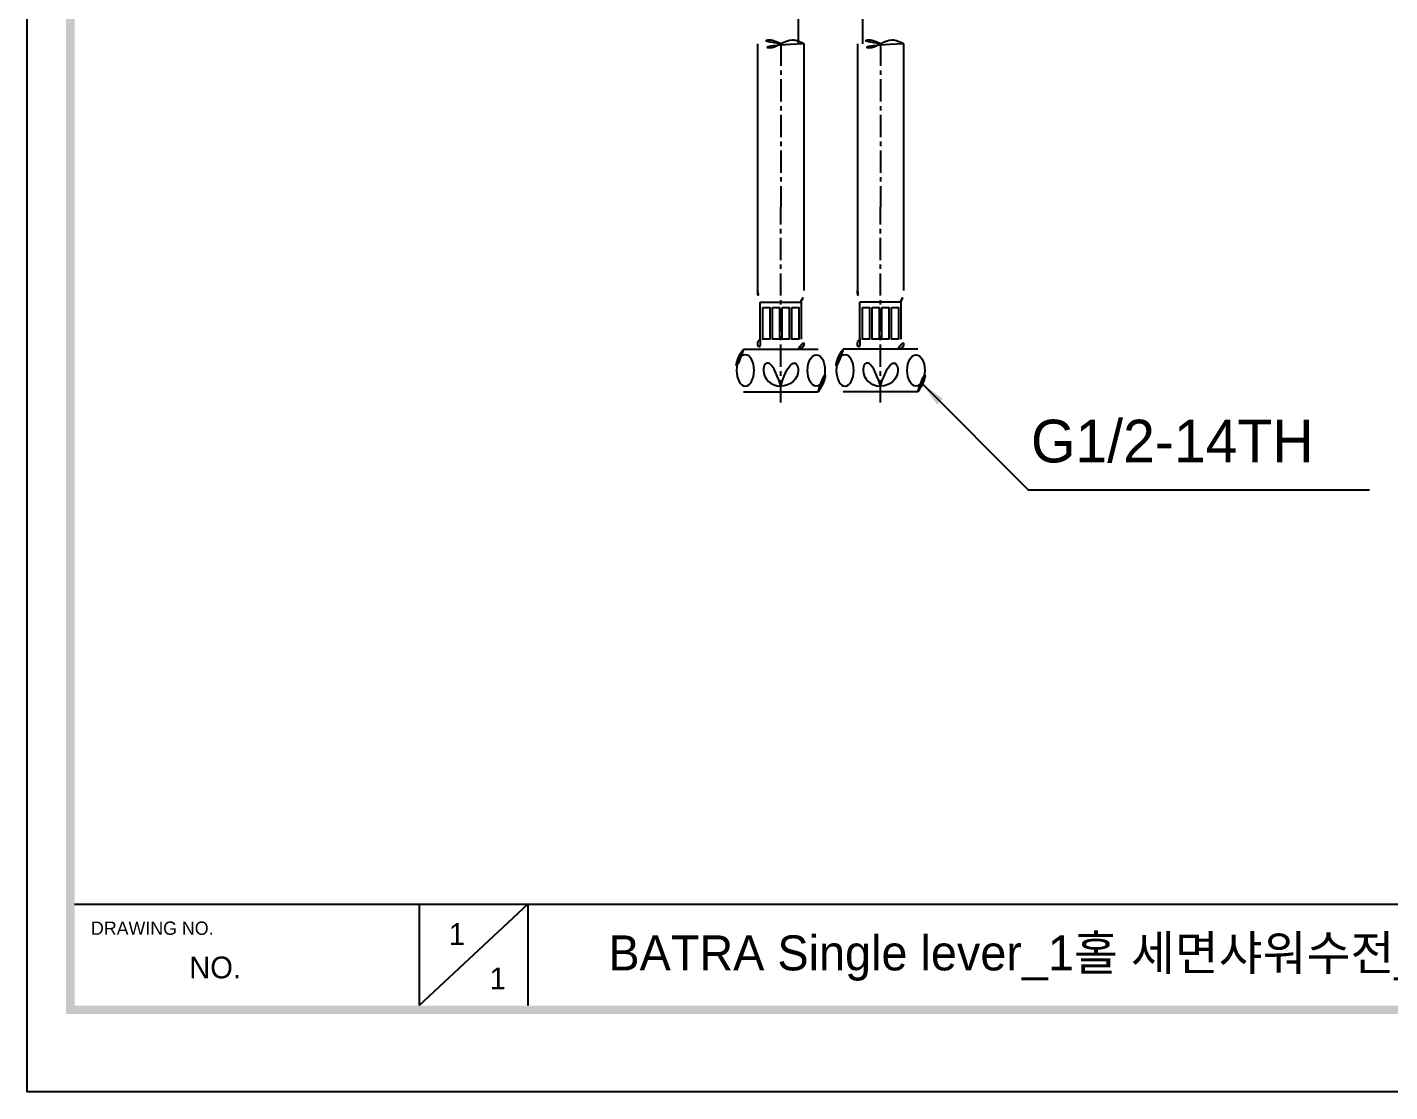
# Model space of a CAD drawing. Extents: x 16296660632 to 16296672714, y -37409619871 to -37409617455.
# Drawn here: x 16296671793.8 to 16296672176.4, y -37409618103.6 to -37409617804.5 of the extents above; entities that cross this region are included whole.
import ezdxf

# ---------------------------------------------------------------- set-up
doc = ezdxf.new("R2010")
doc.units = 0
doc.header["$LTSCALE"] = 10
doc.header["$MEASUREMENT"] = 0
doc.linetypes.add('CENTER', pattern=[2, 1.25, -0.25, 0.25, -0.25])
doc.linetypes.add('HIDDEN2', pattern=[4.762499999999999, 3.175, -1.5875])
doc.layers.get('0').update_dxf_attribs({"linetype": 'CONTINUOUS'})
for name, color, linetype in [('1', 7, 'CONTINUOUS'), ('BODY', 7, 'CONTINUOUS'), ('center', 2, 'HIDDEN2')]:
    doc.layers.add(name, color=color, linetype=linetype)
doc.styles.add('Daelim Dimension', font='')
doc.styles.get("Standard").update_dxf_attribs({"font": 'SYMBOL'})
doc.styles.get('Daelim Dimension').set_extended_font_data('나눔고딕')
doc.dimstyles.get("Standard").update_dxf_attribs({"dimtxt": 1, "dimasz": 0.18, "dimexe": 0.18, "dimexo": 0.0625, "dimgap": 0.5, "dimtad": 1, "dimzin": 0, "dimdsep": 46, "dimtxsty": 'Standard', "dimcen": 0.09, "dimadec": 0, "dimazin": 0, "dimtfac": 1, "dimtofl": 0, "dimtmove": 2, "dimatfit": 3, "dimfxl": 1, "dimtolj": 1, "dimtzin": 0, "dimarcsym": 0})

msp = doc.modelspace()

# ---------------------------------------------------------------- hatches: boundary and pattern name
h = msp.add_hatch()
h.set_pattern_fill('AR-HBONE', scale=0.03, style=0)
h.set_pattern_definition([(135, (16296674328.79882, -37409617793.1281), (-4.263256414560601e-16, 4.310522938113194), [9.144, -3.048]), (45.00000000000001, (16296674326.64356, -37409617790.97284), (-4.263256414560601e-16, 4.310522938113194), [9.144, -3.048])])
edge = h.paths.add_edge_path()
edge.add_spline(control_points=[(16296672005.37771, -37409617809.096), (16296672004.29438, -37409617809.65314), (16296672002.12771, -37409617810.76743), (16296671999.96104, -37409617809.65314), (16296671998.87771, -37409617809.096)], knot_values=[6.871428571424753, 6.871428571424753, 6.871428571424753, 6.871428571424753, 10.3071428571429, 13.7428571428572, 13.7428571428572, 13.7428571428572, 13.7428571428572], degree=3, periodic=0)
edge.add_line((16296671998.87771, -37409617809.096), (16296671998.87771, -37409617878.38881))
edge.add_arc((16296672005.37771, -37409617878.38881), 6.499999999999539, 179.9999999999849, 210.9415455853319)
edge.add_line((16296671999.80271, -37409617881.73087), (16296672005.37771, -37409617881.73087))
edge.add_line((16296672005.37771, -37409617881.73087), (16296672005.37771, -37409617854.9194))
edge.add_line((16296672005.37771, -37409617854.9194), (16296672005.37771, -37409617809.096))
edge = h.paths.add_edge_path()
edge.add_spline(control_points=[(16296672011.87771, -37409617809.096), (16296672010.79438, -37409617808.53886), (16296672008.62771, -37409617807.42457), (16296672006.46104, -37409617808.53886), (16296672005.37771, -37409617809.096)], knot_values=[0, 0, 0, 0, 3.435714285714299, 6.871428571424753, 6.871428571424753, 6.871428571424753, 6.871428571424753], degree=3, periodic=0)
edge.add_line((16296672005.37771, -37409617809.096), (16296672005.37771, -37409617854.9194))
edge.add_line((16296672005.37771, -37409617854.9194), (16296672005.37771, -37409617881.73087))
edge.add_line((16296672005.37771, -37409617881.73087), (16296672010.95271, -37409617881.73087))
edge.add_arc((16296672005.37771, -37409617878.38881), 6.499999999999535, 329.058454414668, 360.000000000014)
edge.add_line((16296672011.87771, -37409617878.38881), (16296672011.87771, -37409617809.096))
at = {"layer": '1'}
h = msp.add_hatch(dxfattribs=at)
h.set_pattern_fill('AR-HBONE', scale=0.6, angle=-3.180554681463517e-14, style=0)
h.set_pattern_definition([(44.99999999999995, (16296663114.04361, -37409617775.14119), (2.220446049250313e-15, 3.394112549695428), [7.199999999999999, -2.4]), (134.9999999999999, (16296663115.74066, -37409617773.44414), (2.220446049250313e-15, 3.394112549695428), [7.199999999999999, -2.4])])
edge = h.paths.add_edge_path()
edge.add_spline(control_points=[(16296672039.87771, -37409617809.096), (16296672038.79438, -37409617808.53886), (16296672036.62771, -37409617807.42457), (16296672034.46104, -37409617808.53886), (16296672033.37771, -37409617809.096)], knot_values=[0, 0, 0, 0, 3.435714285714299, 6.871428571424753, 6.871428571424753, 6.871428571424753, 6.871428571424753], degree=3, periodic=0)
edge.add_line((16296672033.37771, -37409617809.096), (16296672033.37771, -37409617854.9194))
edge.add_line((16296672033.37771, -37409617854.9194), (16296672033.37771, -37409617881.73087))
edge.add_line((16296672033.37771, -37409617881.73087), (16296672038.95271, -37409617881.73087))
edge.add_arc((16296672033.37771, -37409617878.38881), 6.499999999999543, 329.058454414668, 360.000000000015)
edge.add_line((16296672039.87771, -37409617878.38881), (16296672039.87771, -37409617809.096))
edge = h.paths.add_edge_path()
edge.add_arc((16296672033.37771, -37409617878.38881), 6.499999999999529, 179.9999999999859, 210.9415455853319)
edge.add_line((16296672027.80271, -37409617881.73087), (16296672033.37771, -37409617881.73087))
edge.add_line((16296672033.37771, -37409617881.73087), (16296672033.37771, -37409617854.9194))
edge.add_line((16296672033.37771, -37409617854.9194), (16296672033.37771, -37409617809.096))
edge.add_spline(control_points=[(16296672033.37771, -37409617809.096), (16296672032.29438, -37409617809.65314), (16296672030.12771, -37409617810.76743), (16296672027.96104, -37409617809.65314), (16296672026.87771, -37409617809.096)], knot_values=[6.871428571424753, 6.871428571424753, 6.871428571424753, 6.871428571424753, 10.3071428571429, 13.7428571428572, 13.7428571428572, 13.7428571428572, 13.7428571428572], degree=3, periodic=0)
edge.add_line((16296672026.87771, -37409617809.096), (16296672026.87771, -37409617878.38881))

# ---------------------------------------------------------------- linework, layer by layer
at = {"color": 5}
msp.add_line((16296671807.02898, -37409618050.856), (16296672549.4225, -37409618050.856), dxfattribs=at)
at = {"color": 5, "ltscale": 40}
for p, q in [((16296671903.83026, -37409618050.856), (16296671903.83026, -37409618079.3894)), ((16296671903.83026, -37409618050.856), (16296671903.83026, -37409618079.3894)), ((16296671934.36806, -37409618050.856), (16296671903.83026, -37409618079.3894)), ((16296671934.36806, -37409618050.856), (16296671903.83026, -37409618079.3894)), ((16296671934.36806, -37409618050.856), (16296671934.36806, -37409618079.3894)), ((16296671934.36806, -37409618050.856), (16296671934.36806, -37409618079.3894))]:
    msp.add_line(p, q, dxfattribs=at)
at = {"color": 2}
msp.add_lwpolyline([(16296671793.75085, -37409617455.35531), (16296672714.0388, -37409617455.35531), (16296672714.0388, -37409618103.58752), (16296671793.75085, -37409618103.58752)], close=True, dxfattribs=at)
at = {"ltscale": 0.5}
msp.add_lwpolyline([(16296671793.75085, -37409617455.35531), (16296672714.0388, -37409617455.35531), (16296672714.0388, -37409618103.58752), (16296671793.75085, -37409618103.58752)], close=True, dxfattribs=at)
at = {"color": 7, "linetype": 'Continuous', "ltscale": 0.5}
msp.add_open_spline([(16296672005.37771, -37409617809.096), (16296672004.29438, -37409617808.53886), (16296672002.12771, -37409617807.42457), (16296671999.96104, -37409617808.53886), (16296671998.87771, -37409617809.096)], degree=3, dxfattribs=at)
msp.add_spline([(16296672011.87771, -37409617809.096), (16296672008.62771, -37409617807.98171), (16296672002.12771, -37409617810.21028), (16296671998.87771, -37409617809.096)], degree=3, dxfattribs=at)
at = {"color": 5, "ltscale": 40}
for points in [[(16296671804.67085, -37409617466.27531), (16296671807.02898, -37409617466.27531), (16296671804.67085, -37409618081.74754), (16296671807.02898, -37409618079.3894)], [(16296672703.1188, -37409618081.74754), (16296672700.76067, -37409618079.3894), (16296671804.67085, -37409618081.74754), (16296671807.02898, -37409618079.3894)]]:
    msp.add_trace(points, dxfattribs=at)
at = {"layer": '1', "color": 7}
for p, q in [((16296671998.87771, -37409617809.096), (16296671998.87771, -37409617878.38881)), ((16296672011.87771, -37409617809.096), (16296672011.87771, -37409617878.38881)), ((16296672026.87771, -37409617809.096), (16296672026.87771, -37409617878.38881)), ((16296672039.87771, -37409617809.096), (16296672039.87771, -37409617878.38881)), ((16296671994.87771, -37409617894.88087), (16296672015.87771, -37409617894.88087)), ((16296672043.87771, -37409617894.88087), (16296672022.87771, -37409617894.88087)), ((16296671994.87771, -37409617906.88087), (16296672015.87771, -37409617906.88087)), ((16296672043.87771, -37409617906.88087), (16296672022.87771, -37409617906.88087))]:
    msp.add_line(p, q, dxfattribs=at)
at = {"layer": '1', "color": 1, "linetype": 'CENTER', "ltscale": 0.5}
for p, q in [((16296672005.37771, -37409617809.096), (16296672005.37771, -37409617854.9194)), ((16296672033.37771, -37409617809.096), (16296672033.37771, -37409617854.9194)), ((16296672005.37771, -37409617909.88087), (16296672005.37771, -37409617854.9194)), ((16296672033.37771, -37409617909.88087), (16296672033.37771, -37409617854.9194))]:
    msp.add_line(p, q, dxfattribs=at)
at = {"layer": '1'}
for p, q in [((16296671999.55271, -37409617892.12813), (16296671999.55271, -37409617881.73087)), ((16296671999.55271, -37409617881.73087), (16296672011.20271, -37409617881.73087)), ((16296672011.20271, -37409617892.12813), (16296672011.20271, -37409617881.73087)), ((16296672027.55271, -37409617892.12813), (16296672027.55271, -37409617881.73087)), ((16296672039.20271, -37409617881.73087), (16296672027.55271, -37409617881.73087)), ((16296672039.20271, -37409617892.12813), (16296672039.20271, -37409617881.73087))]:
    msp.add_line(p, q, dxfattribs=at)
at = {"layer": '1', "const_width": 0.2499999999999999}
msp.add_lwpolyline([(16296672015.79626, -37409617899.91683, -1), (16296672015.57878, -37409617899.41166, -1)], format="xyb", close=True, dxfattribs=at)
at = {"layer": '1'}
for centre, start, end in [((16296672005.37771, -37409617878.38881), 180, 210.9413786930997), ((16296672005.37771, -37409617878.38881), 329.0586213069004, 0), ((16296672033.37771, -37409617878.38881), 180, 210.9413786930997), ((16296672033.37771, -37409617878.38881), 329.0586213069004, 0)]:
    msp.add_arc(centre, 6.5, start, end, dxfattribs=at)
at = {"layer": '1', "color": 7}
for centre, radius, start, end in [((16296672002.87771, -37409617900.88087), 9.999999999999636, 143.1301460674335, 216.8698539325665), ((16296672000.37771, -37409617893.38087), 1.5, 123.3669047158706, 270), ((16296672010.37771, -37409617893.38087), 1.5, 270, 56.6330952841294), ((16296672007.87771, -37409617900.88087), 9.999999999999636, 323.1301460674335, 36.86985393256653), ((16296672030.87771, -37409617900.88087), 9.999999999999636, 143.1301460674335, 216.8698539325665), ((16296672028.37771, -37409617893.38087), 1.5, 123.3669047158706, 270), ((16296672038.37771, -37409617893.38087), 1.5, 270, 56.6330952841294), ((16296672035.87771, -37409617900.88087), 9.999999999999636, 323.1301460674335, 36.86985393256653)]:
    msp.add_arc(centre, radius, start, end, dxfattribs=at)
at = {"layer": '1', "color": 7, "extrusion": (0, 0, -1)}
for centre, major_axis in [((16296671995.41842, -37409617900.88087), (-2.686871081301546e-15, -4.400215127469892)), ((16296672023.41842, -37409617900.88087), (-2.442610073910496e-15, -4.400215127469892))]:
    msp.add_ellipse(centre, major_axis=major_axis, ratio=0.5566749969772379, dxfattribs=at)
for centre, major_axis in [((16296672005.37771, -37409617900.88087), (4.898979485566544, -2.991427902123255e-15)), ((16296672033.37771, -37409617900.88087), (4.898979485566542, -2.71947991102114e-15))]:
    msp.add_ellipse(centre, major_axis=major_axis, ratio=0.8981901517311864, start_param=1.570796326794897, end_param=4.71238898038469, dxfattribs=at)
at = {"layer": '1', "color": 7}
for centre, major_axis in [((16296672005.37771, -37409617900.88087), (-4.898979485566542, 2.991427902123254e-15)), ((16296672033.37771, -37409617900.88087), (-4.898979485566544, 2.719479911021141e-15))]:
    msp.add_ellipse(centre, major_axis=major_axis, ratio=0.8981901517311864, start_param=1.570796326794897, end_param=4.71238898038469, dxfattribs=at)
for centre, major_axis in [((16296672015.337, -37409617900.88087), (-2.686871081301546e-15, -4.400215127469892)), ((16296672043.337, -37409617900.88087), (-2.442610073910496e-15, -4.400215127469892))]:
    msp.add_ellipse(centre, major_axis=major_axis, ratio=0.5566749969772379, dxfattribs=at)
msp.add_open_spline([(16296672033.37771, -37409617809.096), (16296672032.29438, -37409617808.53886), (16296672030.12771, -37409617807.42457), (16296672027.96104, -37409617808.53886), (16296672026.87771, -37409617809.096)], degree=3, dxfattribs=at)
msp.add_spline([(16296672039.87771, -37409617809.096), (16296672036.62771, -37409617807.98171), (16296672030.12771, -37409617810.21028), (16296672026.87771, -37409617809.096)], degree=3, dxfattribs=at)
at = {"layer": 'BODY', "color": 7, "linetype": 'Continuous', "ltscale": 0.3}
for points in [[(16296672000.28271, -37409617883.23087), (16296672002.28271, -37409617883.23087), (16296672002.28271, -37409617892.12813), (16296672000.28271, -37409617892.12813)], [(16296672003.01271, -37409617883.23087), (16296672005.01271, -37409617883.23087), (16296672005.01271, -37409617892.12813), (16296672003.01271, -37409617892.12813)], [(16296672005.74271, -37409617883.23087), (16296672007.74271, -37409617883.23087), (16296672007.74271, -37409617892.12813), (16296672005.74271, -37409617892.12813)], [(16296672008.47271, -37409617883.23087), (16296672010.47271, -37409617883.23087), (16296672010.47271, -37409617892.12813), (16296672008.47271, -37409617892.12813)], [(16296672028.28271, -37409617883.23087), (16296672030.28271, -37409617883.23087), (16296672030.28271, -37409617892.12813), (16296672028.28271, -37409617892.12813)], [(16296672031.01271, -37409617883.23087), (16296672033.01271, -37409617883.23087), (16296672033.01271, -37409617892.12813), (16296672031.01271, -37409617892.12813)], [(16296672033.74271, -37409617883.23087), (16296672035.74271, -37409617883.23087), (16296672035.74271, -37409617892.12813), (16296672033.74271, -37409617892.12813)], [(16296672036.47271, -37409617883.23087), (16296672038.47271, -37409617883.23087), (16296672038.47271, -37409617892.12813), (16296672036.47271, -37409617892.12813)]]:
    msp.add_lwpolyline(points, close=True, dxfattribs=at)
at = {"layer": 'center', "color": 7}
for p, q in [((16296672010.37771, -37409617809.096), (16296672010.37771, -37409617783.61806)), ((16296672028.37771, -37409617809.096), (16296672028.37771, -37409617783.61806))]:
    msp.add_line(p, q, dxfattribs=at)

# ---------------------------------------------------------------- texts
at = {"color": 5, "ltscale": 40, "style": 'Daelim Dimension'}
msp.add_text('DRAWING NO.', height=3.736811604833663, dxfattribs=at).set_placement((16296671811.64272, -37409618059.48846))
at = {"color": 5, "ltscale": 0.5, "insert": (16296672075.63687, -37409617914.7477), "char_height": 12, "width": 60.38336944580078, "attachment_point": 1, "style": 'Daelim Dimension'}
msp.add_mtext('{\\C2;G1/2-14TH}', dxfattribs=at)
at = {"char_height": 6.115200000000002, "attachment_point": 1, "style": 'Daelim Dimension'}
for s, insert, width in [('1', (16296671912.13614, -37409618056.20551), 8.534425079474618), ('NO.', (16296671839.2365, -37409618065.60019), 38.36279889997024), ('1', (16296671923.61094, -37409618068.66985), 8.534425079474618)]:
    msp.add_mtext(s, dxfattribs=dict(at, insert=insert, width=width))
at = {"color": 2, "insert": (16296671956.95351, -37409618059.65054), "char_height": 9.828000000000003, "width": 379.1528358882799, "attachment_point": 1, "style": 'Daelim Dimension'}
msp.add_mtext('{\\f나눔고딕|b0|i0|c129|p50;BATRA Single lever_1홀 세면샤워수전_BFB-526}', dxfattribs=at)

# ---------------------------------------------------------------- leaders
at = {"color": 5}
msp.add_leader([(16296672045.12799, -37409617904.70195), (16296672074.8748, -37409617934.44876), (16296672170.70699, -37409617934.44876)], dimstyle='Standard', override={"dimtxt": 15, "dimasz": 7, "dimexe": 3, "dimexo": 2.5, "dimgap": 0.09, "dimtad": 0, "dimdec": 0, "dimzin": 0, "dimcen": 5.0292, "dimclrd": 5, "dimclre": 1, "dimclrt": 3, "dimtol": 0, "dimtdec": 0, "dimtzin": 0}, dxfattribs=at)

doc.saveas('drawing.dxf')
